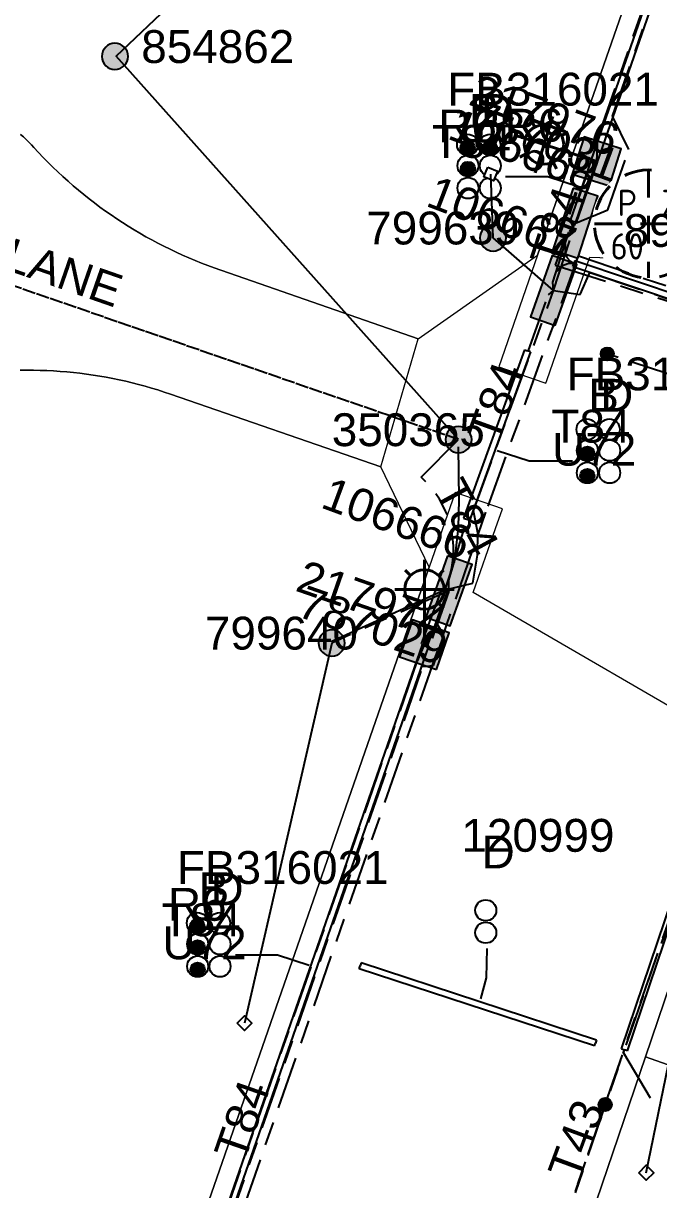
# Model space of a CAD drawing. Header units: metres. Extents: x 301341 to 310479, y 6262403 to 6265281.
# Drawn here: x 302811.4 to 302859.8, y 6264674.9 to 6264763.7 of the extents above; entities that cross this region are included whole.
import ezdxf
from ezdxf.enums import TextEntityAlignment as Align

# ---------------------------------------------------------------- set-up
doc = ezdxf.new("R2010")
doc.units = ezdxf.units.M
for name, pattern in [('Cable Exist OH', [1, 1, 0]), ('Cable Exist UG', [8.2, 4, -1.2, 1.8, -1.2]), ('Dash', [5, 3, -2])]:
    doc.linetypes.add(name, pattern=pattern)
doc.layers.get('0').update_dxf_attribs({"color": 6})
doc.layers.add('Cadastre Land Parcels_SP_EXT', color=9, linetype='Continuous', lineweight=5)
doc.layers.add('Cadastre Roads_SP_EXT', color=9, linetype='Continuous', lineweight=5)
for name, color, linetype in [('Duct_SP_EXT', 7, 'Continuous'), ('Equip_SL_EXT', 7, 'Continuous'), ('Equip_SP_SL_EXT', 7, 'Continuous'), ('Mains_HV_EXT', 7, 'Continuous'), ('Mains_LV_EXT', 7, 'Continuous'), ('Mains_SL_EXT', 7, 'Continuous'), ('Services_SP_EXT', 7, 'Continuous'), ('SupportsOH_SP_TR_HV_LV_SL_EXT', 7, 'Continuous'), ('SupportsUG_SP_LV_EXT', 7, 'Continuous'), ('SupportsUG_SP_LV_SL_EXT', 7, 'Continuous'), ('Trench_SP_EXT', 7, 'Continuous')]:
    doc.layers.add(name, color=color, linetype=linetype)
doc.styles.add('COLUMN_LABEL', font='arial.ttf')
doc.styles.add('iecARIAL', font='arial.ttf', dxfattribs={"height": 2})
doc.styles.add('IESYMBOL1', font='isocp.shx')
doc.styles.add('POLE_LABEL', font='arial.ttf')
doc.styles.add('SLCP_LABEL', font='arial.ttf', dxfattribs={"height": 3.5})
doc.styles.get("Standard").update_dxf_attribs({"font": 'arial.ttf'})

# ---------------------------------------------------------------- blocks, each defined once
blk = doc.blocks.new('COLUMN_EXT')
blk.add_hatch(color=256).paths.add_polyline_path([(-1.485, 1.485), (-1.485, -1.485), (1.485, -1.485), (1.485, 1.485)])
blk.add_lwpolyline([(-1.485, -1.485), (1.485, -1.485), (1.485, 1.485), (-1.485, 1.485)], close=True)
for tag, height, style, flags, p in [('ASSET_NUM', 2.5, 'COLUMN_LABEL', 8, (2, 2)), ('STRUCTURE_PLANT_NUMBER', 0.2, 'POLE_LABEL', 9, (1.813, 0.031)), ('STREET_CODE', 0.2, 'COLUMN_LABEL', 9, (1.813, -0.2))]:
    blk.add_attdef(tag, text='', height=height, dxfattribs=dict(style=style, flags=flags)).set_placement(p, align=Align.MIDDLE_LEFT)
at = {"flags": 9}
for tag, p in [('OWNED_BY', (1.813, -0.6)), ('STATE', (1.813, -0.8)), ('COLUMN_TYPE', (1.813, -0.4)), ('STREETNAME', (1.813, -1.6)), ('SUBURB', (1.813, -1.8)), ('USAGE', (1.813, -1)), ('LEGEND', (1.813, -1.2)), ('LOCATION', (1.813, -1.4)), ('NOTES', (1.813, -2))]:
    blk.add_attdef(tag, text='', height=0.2, dxfattribs=at).set_placement(p, align=Align.MIDDLE_LEFT)
at = {"flags": 1}
blk.add_attdef('Z', (1.813, -2.351), '', height=0.2, dxfattribs=at)
blk = doc.blocks.new('PILLAR_EXT')
blk.add_hatch(color=256).paths.add_polyline_path([(-2.475, 0.99), (-2.475, -0.99), (2.475, -0.99), (2.475, 0.99)])
blk.add_lwpolyline([(-2.475, -0.99), (2.475, -0.99), (2.475, 0.99), (-2.475, 0.99)], close=True)
at = {"style": 'iecARIAL', "flags": 8}
blk.add_attdef('ASSET_NUM', (1.5, 3.5), '', height=2.5, dxfattribs=at)
for tag, p, flags in [('OWNED_BY', (0, -0.2), 9), ('STATE', (0, -0.4), 9), ('SUPPORT_TYPE', (0, -0.6), 9), ('USAGE', (0, -0.8), 9), ('LEGEND', (0, -1), 9), ('STREETNAME', (0, -1.8), 9), ('LOCATION', (0, -1.2), 9), ('NOTES', (0, -1.4), 9), ('PARENT', (0, -1.6), 9), ('SUBURB', (0, -2), 1)]:
    blk.add_attdef(tag, p, '', height=0.2, dxfattribs=dict(flags=flags))
blk = doc.blocks.new('DUCT_EXT')
blk.add_circle((0, 0.8), 0.8)
at = {"flags": 1}
blk.add_attdef('Z', (0, 0), '', height=0.2, dxfattribs=at)
at = {"flags": 9}
for tag, p in [('DUCT_CODE', (0, 0)), ('XSECT_TYPE', (0, -0.2)), ('STATE', (0, -0.6)), ('FB_REFERENCE', (0, -0.4)), ('NOTES', (0, -0.8))]:
    blk.add_attdef(tag, text='', height=0.2, dxfattribs=at).set_placement(p, align=Align.MIDDLE_LEFT)
blk = doc.blocks.new('SL_LANTERN_EXT')
at = {"lineweight": 40}
for p, q in [((0, 1.968), (0, 6.468)), ((-1.459, 5.676), (-1.061, 5.278)), ((1.458, 5.676), (1.06, 5.278)), ((-2.25, 4.218), (2.25, 4.218)), ((-1.459, 2.759), (-1.061, 3.157)), ((0, 0), (0, 2.721)), ((1.458, 2.759), (1.06, 3.157))]:
    blk.add_line(p, q, dxfattribs=at)
blk.add_circle((0, 4.218), 1.5, dxfattribs=at)
at = {"style": 'iecARIAL', "flags": 8}
blk.add_attdef('ASSET_NUM', (1.5, 1.5), '', height=2.5, dxfattribs=at)
for tag, p, height, flags in [('CONSTRUCTED_VOLTAGE', (0.981, -0.653), 0.2, 9), ('CONTROL_TYPE', (0.981, -0.853), 0.2, 9), ('LANTERN_PURPOSE', (0.981, -1.053), 0.2, 9), ('LNUMBER', (2.181, -3.253), 2.5, 8), ('OPERATING_VOLTAGE', (0.981, -1.653), 0.2, 9), ('ORIENTATION', (0.981, -1.853), 0.2, 9), ('LANTERN_TYPE', (0.981, -1.253), 0.2, 9), ('NO_PHASES', (0.981, -1.453), 0.2, 9), ('OWNED_BY', (0.981, -2.053), 0.2, 9), ('STATE', (0.981, -2.253), 0.2, 9), ('CEXIST', (0.981, -2.653), 0.2, 9), ('CNEW', (0.981, -2.853), 0.2, 9), ('USAGE', (0.981, -2.453), 0.2, 9), ('CNUMBER', (0.981, -3.053), 0.2, 9), ('CREMOVE', (0.981, -3.253), 0.2, 9), ('CREPLACE', (0.981, -3.453), 0.2, 9), ('LKINGHEIGHT', (0.981, -3.653), 0.2, 9), ('LBRACKET', (0.981, -3.853), 0.2, 9), ('LBRACKETVOCAB', (0.981, -4.053), 0.2, 9), ('LCATEGORY', (0.981, -4.253), 0.2, 9), ('LCHARGE1', (0.981, -4.453), 0.2, 9), ('LCHARGE1PERCENT', (0.981, -4.653), 0.2, 9), ('LCHARGE2', (0.981, -4.853), 0.2, 9), ('LCHARGE2PERCENT', (0.981, -5.053), 0.2, 9), ('LCHARGE3', (0.981, -5.253), 0.2, 9), ('LCHARGE3PERCENT', (0.981, -5.453), 0.2, 9), ('LEXIST', (0.981, -5.653), 0.2, 9), ('LLAMP', (0.981, -5.853), 0.2, 9), ('LLAMPVOCAB', (0.981, -6.053), 0.2, 9), ('LMAST', (0.981, -6.253), 0.2, 9), ('LMASTVOCAB', (0.981, -6.453), 0.2, 9), ('LNEW', (0.981, -6.653), 0.2, 9), ('LANTNUMBER', (0.981, -6.853), 0.2, 9), ('LOUTREACH', (0.981, -7.253), 0.2, 9), ('LOUTREACHVOCAB', (0.981, -7.453), 0.2, 9), ('LRATECODE', (0.981, -7.653), 0.2, 9), ('LREMOVE', (0.981, -7.853), 0.2, 9), ('LREPLACE', (0.981, -8.053), 0.2, 9), ('LTYPE', (0.981, -8.253), 0.2, 9), ('LTYPEVOCAB', (0.981, -8.453), 0.2, 9), ('LEGEND', (0.981, -8.653), 0.2, 9), ('LOCATION', (0.981, -8.853), 0.2, 9), ('NOTES', (0.981, -9.053), 0.2, 9), ('STREETNAME', (0.981, -9.253), 0.2, 9), ('SUBURB', (0.981, -9.453), 0.2, 1)]:
    blk.add_attdef(tag, p, '', height=height, dxfattribs=dict(flags=flags))
blk = doc.blocks.new('CCP_EXT')
at = {"flags": 9}
for tag, p in [('STATE', (0, -1.8)), ('USAGE', (0, -1.2)), ('LEGEND', (0, -1.4)), ('LIFE_SUPPORT', (0, -1.6)), ('NOTES', (0, -2))]:
    blk.add_attdef(tag, text='', height=0.2, dxfattribs=at).set_placement(p, align=Align.MIDDLE_LEFT)
blk.add_wipeout([(0, 0.566), (0.566, 0), (0, -0.566), (-0.566, 0)])
blk.add_lwpolyline([(-0.566, 0), (0, 0.566), (0.566, 0), (0, -0.566), (-0.566, 0)])
at = {"flags": 1}
blk.add_attdef('Z', (0, 0), '', height=0.2, dxfattribs=at)
at = {"flags": 9}
for tag, p in [('CCP_TYPE', (0, 0)), ('OPERATING_VOLTAGE', (0, -0.6)), ('ORIENTATION', (0, -0.8)), ('CONSTRUCTED_VOLTAGE', (0, -0.2)), ('NO_PHASES', (0, -0.4)), ('OWNED_BY', (0, -1))]:
    blk.add_attdef(tag, text='', height=0.2, dxfattribs=at).set_placement(p, align=Align.MIDDLE_LEFT)
blk = doc.blocks.new('POLE_EXT')
blk.add_hatch(color=256).paths.add_polyline_path([(-1, 0, 1), (1, 0, 1)])
blk.add_lwpolyline([(-1, 0, 1), (1, 0, 1)], format="xyb", close=True)
for tag, height, flags, p in [('pNumber', 2.5, 8, (-17.84, 2.067)), ('OWNED_BY', 0.2, 9, (1.355, -0.4)), ('SPECIAL_USE', 0.2, 9, (1.355, -0.8)), ('PARENT', 0.2, 9, (1.355, -0.6)), ('cLV', 0.2, 9, (1.355, -1.4)), ('STATE', 0.2, 9, (1.355, -1)), ('hDepth', 0.2, 9, (1.355, -1.6)), ('hDia', 0.2, 9, (1.355, -1.8)), ('USAGE', 0.2, 9, (1.355, -1.2)), ('cHV', 0.2, 9, (1.355, -2)), ('LBRACKET', 0.2, 9, (1.355, -2.2)), ('LExisting', 0.2, 9, (1.355, -2.4)), ('LANTNUMBER', 0.2, 9, (1.355, -2.6)), ('cLinedev', 0.2, 9, (1.355, -3.4)), ('LOther', 0.2, 9, (1.355, -2.8)), ('LRemove', 0.2, 9, (1.355, -3)), ('LEGEND', 0.2, 9, (1.355, -3.2)), ('LOCATION', 0.2, 9, (1.355, -3.6)), ('pExisting', 0.2, 9, (1.355, -3.8)), ('pFooting', 0.2, 9, (1.355, -4.4)), ('PFNUMBER', 0.2, 9, (1.355, -4)), ('NEWPFNUMBER', 0.2, 9, (1.355, -4.2)), ('pNew', 0.2, 9, (1.355, -4.6)), ('pRelocate', 0.2, 9, (1.355, -5)), ('pRemove', 0.2, 9, (1.355, -5.2)), ('pReplace', 0.2, 9, (1.355, -5.4)), ('cspan', 0.2, 9, (1.355, -6)), ('STREETNAME', 0.2, 9, (1.355, -6.2)), ('pStay', 0.2, 9, (1.355, -5.6)), ('pType', 0.2, 9, (1.355, -5.8)), ('SUBURB', 0.2, 9, (1.355, -6.4)), ('OPERATED_BY', 0.2, 9, (1.355, -7.014)), ('NOTES', 0.2, 9, (1.355, -6.6)), ('MAINTAINED_BY', 0.2, 9, (1.355, -6.814))]:
    blk.add_attdef(tag, text='', height=height, dxfattribs=dict(flags=flags)).set_placement(p, align=Align.MIDDLE_LEFT)
at = {"style": 'POLE_LABEL'}
for tag, height, flags, p in [('ASSET_NUM', 2.5, 8, (2, 2)), ('STRUCTURE_PLANT_NUMBER', 0.2, 9, (1.355, 0.028)), ('STREET_CODE', 0.2, 9, (1.355, -0.2))]:
    blk.add_attdef(tag, text='', height=height, dxfattribs=dict(at, flags=flags)).set_placement(p, align=Align.MIDDLE_LEFT)
at = {"flags": 1}
blk.add_attdef('Z', (1.355, -7.328), '', height=0.2, dxfattribs=at)
blk = doc.blocks.new('CABLE_LARGE_EXT')
h = blk.add_hatch(color=256)
edge = h.paths.add_edge_path()
edge.add_arc((0, 0.55), 0.55, 0, 360)
blk.add_circle((0, 0.55), 0.55)
at = {"flags": 1}
blk.add_attdef('Z', (0, 0), '', height=0.2, dxfattribs=at)
at = {"flags": 9}
for tag, p in [('COND_CODE', (0, 0)), ('XSECT_SIZE', (0, -0.6)), ('STATE', (0, -0.4)), ('FB_REFERENCE', (0, -0.2)), ('NOTES', (0, -0.8))]:
    blk.add_attdef(tag, text='', height=0.2, dxfattribs=at).set_placement(p, align=Align.MIDDLE_LEFT)
blk = doc.blocks.new('SLCP_ZELL_EXT')
blk.add_wipeout([(-0.135, 4.3), (-0.405, 4.283), (-0.673, 4.249), (-0.939, 4.199), (-1.2, 4.132), (-1.457, 4.048), (-1.709, 3.949), (-1.953, 3.833), (-2.19, 3.703), (-2.418, 3.558), (-2.637, 3.4), (-2.845, 3.227), (-3.042, 3.042), (-3.227, 2.845), (-3.4, 2.637), (-3.558, 2.418), (-3.703, 2.19), (-3.833, 1.953), (-3.949, 1.709), (-4.048, 1.457), (-4.132, 1.2), (-4.199, 0.939), (-4.249, 0.673), (-4.283, 0.405), (-4.3, 0.135), (-4.3, -0.135), (-4.283, -0.405), (-4.249, -0.673), (-4.199, -0.939), (-4.132, -1.2), (-4.048, -1.457), (-3.949, -1.709), (-3.833, -1.953), (-3.703, -2.19), (-3.558, -2.418), (-3.4, -2.637), (-3.227, -2.845), (-3.042, -3.042), (-2.845, -3.227), (-2.637, -3.4), (-2.418, -3.558), (-2.19, -3.703), (-1.953, -3.833), (-1.709, -3.949), (-1.457, -4.048), (-1.2, -4.132), (-0.939, -4.199), (-0.673, -4.249), (-0.405, -4.283), (-0.135, -4.3), (0.135, -4.3), (0.405, -4.283), (0.673, -4.249), (0.939, -4.199), (1.2, -4.132), (1.457, -4.048), (1.709, -3.949), (1.953, -3.833), (2.19, -3.703), (2.418, -3.558), (2.637, -3.4), (2.845, -3.227), (3.042, -3.042), (3.227, -2.845), (3.4, -2.637), (3.558, -2.418), (3.703, -2.19), (3.833, -1.953), (3.949, -1.709), (4.048, -1.457), (4.132, -1.2), (4.199, -0.939), (4.249, -0.673), (4.283, -0.405), (4.3, -0.135), (4.3, 0.135), (4.283, 0.405), (4.249, 0.673), (4.199, 0.939), (4.132, 1.2), (4.048, 1.457), (3.949, 1.709), (3.833, 1.953), (3.703, 2.19), (3.558, 2.418), (3.4, 2.637), (3.227, 2.845), (3.042, 3.042), (2.845, 3.227), (2.637, 3.4), (2.418, 3.558), (2.19, 3.703), (1.953, 3.833), (1.709, 3.949), (1.457, 4.048), (1.2, 4.132), (0.939, 4.199), (0.673, 4.249), (0.405, 4.283), (0.135, 4.3)])
at = {"linetype": 'Dash', "lineweight": 40, "ltscale": 0.7}
for p, q in [((0, 4.109), (0, -4.109)), ((-4.109, 0), (4.109, 0))]:
    blk.add_line(p, q, dxfattribs=at)
blk.add_circle((0, 0), 4.109, dxfattribs=at)
at = {"lineweight": 40, "style": 'IESYMBOL1'}
for s, p in [('P', (-1.604, 0)), ('Z', (1.702, 0)), ('60', (-1.612, -3.312))]:
    blk.add_text(s, height=2, dxfattribs=at).set_placement(p, align=Align.BOTTOM_CENTER)
at = {"style": 'SLCP_LABEL'}
for tag, height, flags, p in [('ASSET_NUM', 2.5, 8, (2, 2)), ('STREET_CODE', 0.2, 9, (0, -0.2))]:
    blk.add_attdef(tag, text='', height=height, dxfattribs=dict(at, flags=flags)).set_placement(p, align=Align.MIDDLE_LEFT)
at = {"flags": 1}
blk.add_attdef('Z', (0, 0), '', height=0.2, dxfattribs=at)
at = {"flags": 9}
for tag, p in [('CONSTRUCTED_VOLTAGE', (0, -0.4)), ('CONTROL_TYPE', (0, -0.6)), ('NO_PHASES', (0, -0.8)), ('OPERATING_VOLTAGE', (0, -1)), ('ORIENTATION', (0, -1.2)), ('OWNED_BY', (0, -1.4)), ('USAGE', (0, -1.6)), ('LOCATION', (0, -1.8)), ('STATE', (0, -2)), ('NOTES', (0, -2.2))]:
    blk.add_attdef(tag, text='', height=0.2, dxfattribs=at).set_placement(p, align=Align.MIDDLE_LEFT)
blk = doc.blocks.new('CONNECTOR_NODE_EXT')
h = blk.add_hatch(color=256)
edge = h.paths.add_edge_path()
edge.add_arc((0, 0), 0.5, 0, 360)
blk.add_circle((0, 0), 0.5)
at = {"flags": 1}
blk.add_attdef('Z', (0, 0), '', height=0.2, dxfattribs=at)
at = {"flags": 9}
for tag, p in [('CONNECTOR_TYPE', (0, 0)), ('OPERATING_VOLTAGE', (0, -0.6)), ('ORIENTATION', (0, -0.8)), ('CONSTRUCTED_VOLTAGE', (0, -0.2)), ('NO_PHASES', (0, -0.4)), ('SUBTYPE', (0, -1)), ('USAGE', (0, -1.2)), ('NOTES', (0, -1.4))]:
    blk.add_attdef(tag, text='', height=0.2, dxfattribs=at).set_placement(p, align=Align.MIDDLE_LEFT)

msp = doc.modelspace()

# ---------------------------------------------------------------- linework, layer by layer
at = {"layer": 'Cadastre Land Parcels_SP_EXT', "linetype": 'Continuous'}
for points in [[(302811.211, 6264755.259), (302811.425, 6264755.07), (302811.634, 6264754.877), (302811.839, 6264754.676), (302812.037, 6264754.471), (302812.23, 6264754.261), (302812.583, 6264753.879), (302812.942, 6264753.501), (302813.307, 6264753.13), (302813.678, 6264752.765), (302814.053, 6264752.404), (302814.435, 6264752.049), (302814.823, 6264751.7), (302815.216, 6264751.357), (302815.613, 6264751.02), (302816.017, 6264750.689), (302816.425, 6264750.365), (302816.837, 6264750.046), (302817.254, 6264749.734), (302817.676, 6264749.428), (302818.103, 6264749.129), (302818.534, 6264748.837), (302818.97, 6264748.552), (302819.409, 6264748.272), (302819.853, 6264748.001), (302820.3, 6264747.736), (302820.753, 6264747.477), (302821.208, 6264747.225), (302821.667, 6264746.981), (302822.13, 6264746.743), (302822.597, 6264746.514), (302823.067, 6264746.29), (302823.54, 6264746.075), (302824.016, 6264745.866), (302824.495, 6264745.665), (302824.978, 6264745.472), (302825.463, 6264745.285), (302825.951, 6264745.106), (302841.477, 6264739.701), (302850.572, 6264746.059), (302877.371, 6264823.059)], [(302811.229, 6264632.935), (302842.328, 6264722.327), (302838.627, 6264729.952), (302822.617, 6264735.489), (302822.138, 6264735.651), (302821.657, 6264735.806), (302821.174, 6264735.953), (302820.688, 6264736.093), (302820.2, 6264736.226), (302819.71, 6264736.352), (302819.218, 6264736.469), (302818.725, 6264736.579), (302818.229, 6264736.681), (302817.733, 6264736.775), (302817.235, 6264736.864), (302816.736, 6264736.943), (302816.236, 6264737.015), (302815.734, 6264737.078), (302815.232, 6264737.135), (302814.728, 6264737.184), (302814.225, 6264737.225), (302813.72, 6264737.258), (302813.215, 6264737.283), (302812.709, 6264737.3), (302812.204, 6264737.311), (302811.699, 6264737.312), (302811.193, 6264737.307)]]:
    msp.add_lwpolyline(points, dxfattribs=at)
for points in [[(302895.165, 6264686.989), (302864.482, 6264701.873), (302858.785, 6264685.04), (302890.598, 6264673.796), (302895.165, 6264686.989)], [(302890.598, 6264673.796), (302858.785, 6264685.04), (302853.393, 6264669.23), (302885.247, 6264658.338), (302890.598, 6264673.796)]]:
    msp.add_lwpolyline(points, close=True, dxfattribs=at)
at = {"layer": 'Cadastre Roads_SP_EXT', "linetype": 'Continuous'}
msp.add_lwpolyline([(302811.193, 6264737.307), (302811.699, 6264737.312), (302812.204, 6264737.311), (302812.709, 6264737.3), (302813.215, 6264737.283), (302813.72, 6264737.257), (302814.225, 6264737.225), (302814.728, 6264737.184), (302815.232, 6264737.135), (302815.734, 6264737.078), (302816.236, 6264737.015), (302816.736, 6264736.943), (302817.235, 6264736.864), (302817.733, 6264736.775), (302818.229, 6264736.681), (302818.725, 6264736.579), (302819.218, 6264736.469), (302819.71, 6264736.352), (302820.2, 6264736.226), (302820.688, 6264736.094), (302821.174, 6264735.953), (302821.657, 6264735.806), (302822.138, 6264735.651), (302822.617, 6264735.489), (302838.627, 6264729.952), (302841.477, 6264739.701), (302825.951, 6264745.106), (302825.463, 6264745.285), (302824.977, 6264745.472), (302824.495, 6264745.665), (302824.016, 6264745.866), (302823.54, 6264746.075), (302823.067, 6264746.29), (302822.597, 6264746.514), (302822.13, 6264746.743), (302821.667, 6264746.981), (302821.208, 6264747.225), (302820.753, 6264747.476), (302820.3, 6264747.736), (302819.853, 6264748.001), (302819.409, 6264748.272), (302818.97, 6264748.552), (302818.534, 6264748.837), (302818.103, 6264749.129), (302817.676, 6264749.428), (302817.254, 6264749.734), (302816.837, 6264750.046), (302816.425, 6264750.365), (302816.017, 6264750.689), (302815.613, 6264751.02), (302815.216, 6264751.357), (302814.823, 6264751.7), (302814.436, 6264752.049), (302814.053, 6264752.404), (302813.678, 6264752.765), (302813.307, 6264753.13), (302812.942, 6264753.501), (302812.583, 6264753.879), (302812.23, 6264754.261), (302812.037, 6264754.471), (302811.839, 6264754.676), (302811.634, 6264754.877), (302811.425, 6264755.07), (302811.211, 6264755.259)], dxfattribs=at)
at = {"layer": 'Duct_SP_EXT'}
for p, q in [((302869.73, 6264796.693), (302854.627, 6264753.267)), ((302870.183, 6264796.535), (302855.08, 6264753.109)), ((302854.638, 6264753.299), (302853.055, 6264748.719)), ((302854.638, 6264753.299), (302854.865, 6264753.221)), ((302855.092, 6264753.142), (302853.508, 6264748.562)), ((302854.627, 6264753.267), (302854.853, 6264753.188)), ((302855.08, 6264753.109), (302854.853, 6264753.188)), ((302855.092, 6264753.142), (302854.865, 6264753.221)), ((302853.055, 6264748.719), (302853.281, 6264748.64)), ((302853.508, 6264748.562), (302853.281, 6264748.64)), ((302853.256, 6264745.205), (302853.332, 6264745.432)), ((302853.409, 6264745.66), (302853.332, 6264745.432)), ((302853.409, 6264745.66), (302871.046, 6264739.743)), ((302853.256, 6264745.205), (302870.894, 6264739.287)), ((302849.579, 6264738.869), (302844.937, 6264726.043)), ((302850.03, 6264738.706), (302845.388, 6264725.88)), ((302849.579, 6264738.869), (302849.804, 6264738.787)), ((302850.03, 6264738.706), (302849.804, 6264738.787)), ((302844.937, 6264726.043), (302845.163, 6264725.962)), ((302845.388, 6264725.88), (302845.163, 6264725.962)), ((302841.733, 6264716.493), (302843.298, 6264720.686)), ((302842.183, 6264716.325), (302843.748, 6264720.518)), ((302843.298, 6264720.686), (302843.523, 6264720.602)), ((302843.748, 6264720.518), (302843.523, 6264720.602)), ((302841.733, 6264716.493), (302841.958, 6264716.409)), ((302841.81, 6264716.394), (302842.036, 6264716.316)), ((302842.183, 6264716.325), (302841.958, 6264716.409)), ((302842.263, 6264716.237), (302842.036, 6264716.316)), ((302856.948, 6264685.662), (302862.645, 6264702.497)), ((302857.402, 6264685.508), (302863.1, 6264702.343)), ((302837.139, 6264692.191), (302837.064, 6264691.963)), ((302855.063, 6264686.325), (302837.139, 6264692.191)), ((302836.99, 6264691.735), (302837.064, 6264691.963)), ((302854.914, 6264685.869), (302836.99, 6264691.735)), ((302854.914, 6264685.869), (302854.988, 6264686.097)), ((302855.063, 6264686.325), (302854.988, 6264686.097)), ((302856.948, 6264685.662), (302857.175, 6264685.585)), ((302857.402, 6264685.508), (302857.175, 6264685.585))]:
    msp.add_line(p, q, dxfattribs=at)
for points in [[(302848.139, 6264752.058), (302851.346, 6264752.051), (302853.762, 6264751.268)], [(302853.218, 6264730.38), (302849.919, 6264730.38), (302847.491, 6264731.184)], [(302846.709, 6264693.296), (302846.659, 6264691.067), (302846.228, 6264689.456)], [(302827.563, 6264692.807), (302830.769, 6264692.801), (302833.185, 6264692.017)]]:
    msp.add_lwpolyline(points, dxfattribs=at)
at = {"layer": 'Mains_LV_EXT', "linetype": 'Cable Exist OH'}
msp.add_lwpolyline([(302844.553, 6264732.031), (302779.784, 6264754.394), (302687.191, 6264786.459)], dxfattribs=at)
at = {"layer": 'Mains_LV_EXT', "linetype": 'Cable Exist UG'}
for points in [[(302851.793, 6264743.368), (302853.45, 6264748.507)], [(302843.523, 6264720.602), (302845.631, 6264721.102), (302846.001, 6264723.239), (302846.028, 6264724.92), (302845.687, 6264726.607), (302851.793, 6264743.368)]]:
    msp.add_lwpolyline(points, dxfattribs=at)
msp.add_lwpolyline([(302843.523, 6264720.602), (302843.741, 6264721.226), (302843.741, 6264721.226, 0.305217), (302841.701, 6264729.179), (302841.701, 6264729.179), (302844.553, 6264732.031)], format="xyb", dxfattribs=at)
at = {"layer": 'Mains_SL_EXT', "linetype": 'Cable Exist UG'}
for points in [[(302855.075, 6264753.206), (302855.156, 6264754.967), (302855.156, 6264754.967), (302869.278, 6264795.468), (302870.193, 6264796.574)], [(302865.976, 6264710.914), (302864.761, 6264719.918), (302869.451, 6264734.125), (302855.874, 6264738.55)], [(302855.71, 6264681.42), (302862.393, 6264700.651), (302864.577, 6264707.988)], [(302855.71, 6264681.42), (302842.102, 6264642.074)]]:
    msp.add_lwpolyline(points, dxfattribs=at)
at = {"layer": 'Services_SP_EXT'}
for points in [[(302844.553, 6264732.031), (302818.491, 6264761.211), (302822.873, 6264765.386)], [(302851.793, 6264743.369), (302847.18, 6264747.385)], [(302843.523, 6264720.602), (302834.866, 6264716.629)]]:
    msp.add_lwpolyline(points, dxfattribs=at)
at = {"layer": 'Trench_SP_EXT', "linetype": 'Cable Exist UG'}
for points in [[(302851.793, 6264743.369), (302851.741, 6264744.01), (302852.978, 6264747.878), (302853.45, 6264748.507)], [(302851.793, 6264743.369), (302847.18, 6264747.385)], [(302852.675, 6264746.924), (302852.659, 6264746.173), (302852.81, 6264745.858), (302853.05, 6264745.603), (302853.245, 6264745.483), (302853.395, 6264745.423)], [(302853.44, 6264745.408), (302852.96, 6264745.423), (302852.584, 6264745.303), (302852.329, 6264745.183), (302852.029, 6264744.837)], [(302849.845, 6264738.746), (302851.392, 6264743.062), (302851.793, 6264743.369)], [(302844.235, 6264722.662), (302844.544, 6264725.318), (302844.606, 6264727.479), (302844.553, 6264732.031)], [(302843.819, 6264720.517), (302843.819, 6264721.32), (302845.203, 6264726.043)], [(302843.819, 6264720.517), (302834.896, 6264716.546)], [(302846.888, 6264655.36), (302851.784, 6264669.778), (302857.176, 6264685.588)], [(302857.097, 6264685.355), (302859.295, 6264681.678)]]:
    msp.add_lwpolyline(points, dxfattribs=at)

# ---------------------------------------------------------------- block references
at = {"layer": 'Duct_SP_EXT'}
for name, p in [('DUCT_EXT', (302845.241, 6264753.679)), ('DUCT_EXT', (302846.941, 6264753.679)), ('CABLE_LARGE_EXT', (302845.241, 6264753.679)), ('CABLE_LARGE_EXT', (302846.932, 6264753.677)), ('DUCT_EXT', (302845.27, 6264752.079)), ('DUCT_EXT', (302846.97, 6264752.079)), ('CABLE_LARGE_EXT', (302845.27, 6264752.079)), ('DUCT_EXT', (302845.27, 6264750.379)), ('DUCT_EXT', (302846.97, 6264750.379)), ('DUCT_EXT', (302854.328, 6264732.001)), ('DUCT_EXT', (302856.028, 6264732.001)), ('DUCT_EXT', (302854.356, 6264730.402)), ('DUCT_EXT', (302856.056, 6264730.402)), ('CABLE_LARGE_EXT', (302854.356, 6264730.402)), ('DUCT_EXT', (302854.356, 6264728.702)), ('DUCT_EXT', (302856.056, 6264728.702)), ('CABLE_LARGE_EXT', (302854.356, 6264728.702)), ('DUCT_EXT', (302824.665, 6264694.429)), ('DUCT_EXT', (302826.365, 6264694.429)), ('CABLE_LARGE_EXT', (302824.665, 6264694.429)), ('DUCT_EXT', (302824.693, 6264692.829)), ('CABLE_LARGE_EXT', (302824.693, 6264692.829)), ('DUCT_EXT', (302826.393, 6264692.829)), ('DUCT_EXT', (302824.693, 6264691.129)), ('CABLE_LARGE_EXT', (302824.693, 6264691.129)), ('DUCT_EXT', (302826.393, 6264691.129))]:
    msp.add_blockref(name, p, dxfattribs=at)
at = {"layer": 'Duct_SP_EXT', "rotation": 90.0000000000002}
for p in [(302847.424, 6264696.197), (302847.424, 6264694.497)]:
    msp.add_blockref('DUCT_EXT', p, dxfattribs=at)
at = {"layer": 'Equip_SL_EXT'}
for p in [(302855.874, 6264738.55), (302855.71, 6264681.42)]:
    msp.add_blockref('CONNECTOR_NODE_EXT', p, dxfattribs=at)
at = {"layer": 'Equip_SP_SL_EXT'}
ref = msp.add_blockref('SL_LANTERN_EXT', (302855.075, 6264753.206), dxfattribs=dict(at, rotation=72.33558496482541))
ref.add_attrib('ASSET_NUM', '217976', dxfattribs={"layer": '0', "height": 2.5, "rotation": 339.76424, "style": 'iecARIAL'}).set_placement((302856.575, 6264754.706), align=Align.MIDDLE_RIGHT)
ref = msp.add_blockref('SL_LANTERN_EXT', (302841.958, 6264716.409), dxfattribs=at)
ref.add_attrib('ASSET_NUM', '217974', dxfattribs={"layer": '0', "height": 2.5, "rotation": 340.84555, "style": 'iecARIAL'}).set_placement((302843.458, 6264717.909), align=Align.MIDDLE_RIGHT)
at = {"layer": 'SupportsOH_SP_TR_HV_LV_SL_EXT'}
ref = msp.add_blockref('POLE_EXT', (302818.398, 6264761.197), dxfattribs=at)
ref.add_attrib('ASSET_NUM', '854862', dxfattribs={"layer": '0', "height": 2.5, "style": 'POLE_LABEL'}).set_placement((302820.398, 6264761.947), align=Align.MIDDLE_LEFT)
ref = msp.add_blockref('POLE_EXT', (302847.18, 6264747.385), dxfattribs=at)
ref.add_attrib('ASSET_NUM', '799639', dxfattribs={"layer": '0', "height": 2.5, "style": 'POLE_LABEL'}).set_placement((302849.18, 6264748.135), align=Align.MIDDLE_RIGHT)
ref = msp.add_blockref('POLE_EXT', (302844.553, 6264732.031), dxfattribs=at)
ref.add_attrib('ASSET_NUM', '350365', dxfattribs={"layer": '0', "height": 2.5, "style": 'POLE_LABEL'}).set_placement((302846.553, 6264732.781), align=Align.MIDDLE_RIGHT)
ref = msp.add_blockref('POLE_EXT', (302834.896, 6264716.546), dxfattribs=at)
ref.add_attrib('ASSET_NUM', '799640', dxfattribs={"layer": '0', "height": 2.5, "style": 'POLE_LABEL'}).set_placement((302836.896, 6264717.296), align=Align.MIDDLE_RIGHT)
at = {"layer": 'SupportsUG_SP_LV_EXT'}
ref = msp.add_blockref('PILLAR_EXT', (302853.45, 6264748.507), dxfattribs=dict(at, rotation=251.891215863017))
ref.add_attrib('ASSET_NUM', '106668', dxfattribs={"layer": '0', "height": 2.5, "rotation": 339.24799, "style": 'iecARIAL'}).set_placement((302854.95, 6264752.007), align=Align.MIDDLE_RIGHT)
ref = msp.add_blockref('PILLAR_EXT', (302851.793, 6264743.369), dxfattribs=dict(at, rotation=70.44364410668541))
ref.add_attrib('ASSET_NUM', '106667', dxfattribs={"layer": '0', "height": 2.5, "rotation": 339.13593, "style": 'iecARIAL'}).set_placement((302853.293, 6264746.869), align=Align.MIDDLE_RIGHT)
ref = msp.add_blockref('PILLAR_EXT', (302843.819, 6264720.517), dxfattribs=dict(at, rotation=250.3959120863067))
ref.add_attrib('ASSET_NUM', '106666', dxfattribs={"layer": '0', "height": 2.5, "rotation": 339.67852, "style": 'iecARIAL'}).set_placement((302845.319, 6264724.017), align=Align.MIDDLE_RIGHT)
at = {"layer": 'SupportsUG_SP_LV_SL_EXT'}
ref = msp.add_blockref('COLUMN_EXT', (302855.075, 6264753.206), dxfattribs=dict(at, rotation=72.33558496482541))
ref.add_attrib('ASSET_NUM', '787031', dxfattribs={"layer": '0', "height": 2.5, "rotation": 339.76424, "style": 'COLUMN_LABEL'}).set_placement((302857.075, 6264753.956), align=Align.TOP_RIGHT)
ref = msp.add_blockref('COLUMN_EXT', (302841.958, 6264716.409), dxfattribs=dict(at, rotation=70.84555407824261))
ref.add_attrib('ASSET_NUM', '787029', dxfattribs={"layer": '0', "height": 2.5, "rotation": 340.84555, "style": 'COLUMN_LABEL'}).set_placement((302843.958, 6264717.159), align=Align.TOP_RIGHT)

# ---------------------------------------------------------------- texts
at = {"layer": 'Cadastre Roads_SP_EXT'}
msp.add_text('ROSSKELLY LANE', height=2.5, rotation=340.84027, dxfattribs=at).set_placement((302789.234, 6264752.2))
at = {"layer": 'Duct_SP_EXT'}
for s, p in [('FB316021', (302843.691, 6264757.456)), ('B', (302845.347, 6264755.834)), ('D', (302846.247, 6264755.834)), ('R6', (302843.01, 6264754.652)), ('R6', (302848.056, 6264754.709)), ('T84', (302842.538, 6264753.478)), ('FB316021', (302852.778, 6264735.779)), ('B', (302854.433, 6264734.157)), ('D', (302855.333, 6264734.157)), ('T84', (302851.625, 6264731.8)), ('U72', (302851.675, 6264730.044)), ('120999', (302844.767, 6264700.655)), ('D', (302846.309, 6264699.387)), ('FB316021', (302823.115, 6264698.206)), ('B', (302824.77, 6264696.584)), ('D', (302825.67, 6264696.584)), ('R6', (302822.433, 6264695.402)), ('T84', (302821.962, 6264694.227)), ('U72', (302822.012, 6264692.471))]:
    msp.add_text(s, height=2.5, dxfattribs=at).set_placement(p)
at = {"layer": 'Mains_LV_EXT'}
for s, rotation, p in [('T84', 71.89122, (302852.324, 6264745.02)), ('T84', 70.12719, (302847.533, 6264731.64)), ('T84', 298.69356, (302842.658, 6264728.139)), ('T84', 70.84012, (302828.263, 6264676.993)), ('T43', 69.75517, (302853.652, 6264675.497))]:
    msp.add_text(s, height=2.5, rotation=rotation, dxfattribs=at).set_placement(p)

# ---------------------------------------------------------------- next in the draw order: block references
at = {"layer": 'Services_SP_EXT', "rotation": 292.4436439941877}
msp.add_blockref('CCP_EXT', (302847.004, 6264752.238), dxfattribs=at)
at = {"layer": 'Services_SP_EXT'}
for p in [(302828.257, 6264687.602), (302858.84, 6264676.226)]:
    msp.add_blockref('CCP_EXT', p, dxfattribs=at)

# ---------------------------------------------------------------- next in the draw order: linework, layer by layer
at = {"layer": 'Cadastre Roads_SP_EXT', "linetype": 'Continuous'}
for points in [[(302910.469, 6264918.095), (302877.371, 6264823.059), (302850.572, 6264746.059), (302847.616, 6264737.564), (302850.967, 6264736.397), (302851.197, 6264736.317), (302851.271, 6264736.53), (302851.99, 6264738.596), (302854.541, 6264745.923), (302879.441, 6264745.071), (302888.443, 6264770.838), (302894.494, 6264788.169), (302899.627, 6264802.691), (302899.82, 6264803.285), (302904.745, 6264817.485), (302905.311, 6264819.024), (302905.411, 6264819.299), (302909.675, 6264831.486), (302910.445, 6264833.717), (302914.51, 6264845.283)], [(302804.126, 6264527.944), (302837.783, 6264623.528), (302843.072, 6264638.946), (302848.477, 6264654.754), (302853.393, 6264669.23), (302858.785, 6264685.04), (302864.482, 6264701.873), (302866.65, 6264708.215), (302845.675, 6264720.385), (302847.374, 6264725.271), (302847.889, 6264726.75), (302844.298, 6264727.992), (302842.328, 6264722.327), (302811.229, 6264632.935), (302778.156, 6264537.873)]]:
    msp.add_lwpolyline(points, dxfattribs=at)
at = {"layer": 'Duct_SP_EXT'}
for p, q in [((302820.525, 6264655.212), (302841.81, 6264716.394)), ((302820.978, 6264655.054), (302842.263, 6264716.237))]:
    msp.add_line(p, q, dxfattribs=at)
at = {"layer": 'Mains_LV_EXT', "linetype": 'Cable Exist UG'}
for points in [[(302813.149, 6264632.289), (302820.427, 6264653.288), (302821.278, 6264653.352), (302822.075, 6264655.642), (302821.517, 6264656.42), (302841.841, 6264714.761), (302842.643, 6264714.844), (302843.441, 6264717.14), (302842.955, 6264717.964), (302843.833, 6264720.486)], [(302863.977, 6264705.207), (302841.179, 6264639.602)]]:
    msp.add_lwpolyline(points, dxfattribs=at)
at = {"layer": 'Mains_SL_EXT', "linetype": 'Cable Exist UG'}
msp.add_lwpolyline([(302820.619, 6264654.972), (302821.24, 6264657.146), (302821.24, 6264657.146), (302841.42, 6264715.153), (302841.958, 6264716.409)], dxfattribs=at)
at = {"layer": 'Services_SP_EXT'}
for points in [[(302847.18, 6264747.385), (302847.005, 6264752.238)], [(302834.896, 6264716.546), (302828.257, 6264687.602)], [(302858.84, 6264676.226), (302865.959, 6264710.912)]]:
    msp.add_lwpolyline(points, dxfattribs=at)

# ---------------------------------------------------------------- next in the draw order: block references
at = {"layer": 'Equip_SL_EXT'}
ref = msp.add_blockref('SLCP_ZELL_EXT', (302859.006, 6264748.447), dxfattribs=at)
ref.add_attrib('ASSET_NUM', '8929', dxfattribs={"layer": '0', "height": 2.5, "style": 'SLCP_LABEL'}).set_placement((302861.006, 6264749.197), align=Align.TOP_CENTER)

# ---------------------------------------------------------------- next in the draw order: linework, layer by layer
at = {"layer": 'Mains_HV_EXT', "linetype": 'Cable Exist UG'}
msp.add_lwpolyline([(302750.036, 6264448.9), (302781.247, 6264538.672), (302781.247, 6264538.672), (302811.983, 6264626.964), (302811.983, 6264626.964), (302846.797, 6264726.965), (302846.797, 6264726.965), (302853.695, 6264746.007), (302874.896, 6264738.783), (302874.532, 6264743.884)], dxfattribs=at)
at = {"layer": 'Mains_LV_EXT', "linetype": 'Cable Exist UG'}
for points in [[(302853.45, 6264748.507), (302855.919, 6264749.519), (302855.919, 6264749.519), (302857.506, 6264754.113), (302856.274, 6264756.662), (302856.274, 6264756.662), (302869.639, 6264794.984), (302870.768, 6264795.033), (302871.577, 6264797.353), (302870.728, 6264798.107), (302891.222, 6264856.871)], [(302851.793, 6264743.368), (302853.803, 6264743.084), (302854.535, 6264744.754), (302874.313, 6264738.095), (302868.961, 6264724.208), (302864.654, 6264713.333), (302865.959, 6264710.912)]]:
    msp.add_lwpolyline(points, dxfattribs=at)
at = {"layer": 'Mains_SL_EXT', "linetype": 'Cable Exist UG'}
for points in [[(302855.075, 6264753.206), (302854.286, 6264752.173), (302854.286, 6264752.173), (302853.576, 6264750.115), (302853.077, 6264749.985), (302852.294, 6264747.715), (302852.609, 6264747.348), (302851.919, 6264745.313), (302878.383, 6264736.884), (302878.383, 6264736.884), (302875.952, 6264740.925), (302875.893, 6264743.756), (302877.644, 6264745.663)], [(302853.45, 6264748.507), (302855.075, 6264753.206)]]:
    msp.add_lwpolyline(points, dxfattribs=at)

doc.saveas('drawing.dxf')
